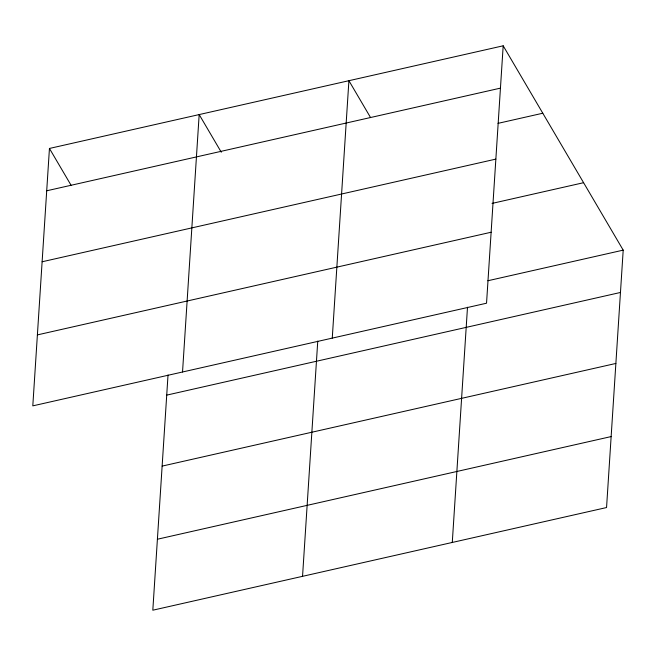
<?xml version="1.0" encoding="UTF-8"?>
<svg xmlns="http://www.w3.org/2000/svg" width="656" height="656" viewBox="0 0 656 656"><rect width="100%" height="100%" fill="white"/><g stroke="black" fill="none" stroke-linecap="round" stroke-linejoin="round"><path stroke-width="0.98" d="M49.446 148.453L32.8 405.867L486.539 303.211L503.185 45.797L49.446 148.453L71.053 185.23M168.026 374.97L152.815 610.203L606.554 507.547L623.2 250.133L503.185 45.797M182.532 371.993L199.178 114.57L221.293 152.233M302.547 576.329L317.758 341.087M332.264 338.119L348.91 80.696L370.517 117.481M452.279 542.455L467.498 307.213M46.707 190.789L500.446 88.134M498.002 123.361L542.791 113.226M42.115 261.769L495.854 159.113M492.025 203.417L583.594 182.696M37.392 334.896L491.131 232.24M487.843 280.752L623.2 250.133M166.722 395.125L620.461 292.469M162.139 466.104L615.869 363.449M157.407 539.232L611.146 436.576"/></g></svg>
